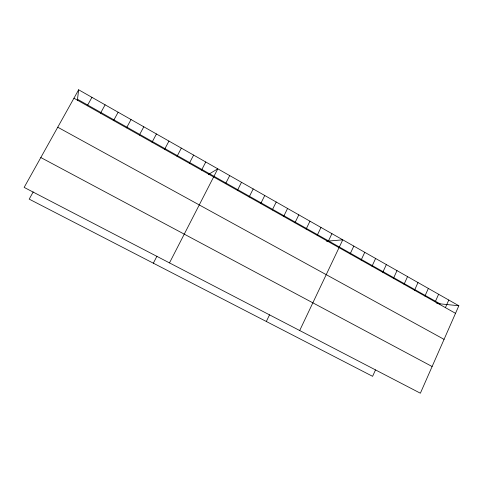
<?xml version="1.0" encoding="UTF-8"?>
<svg xmlns="http://www.w3.org/2000/svg" width="483" height="483" viewBox="0 0 483 483"><rect width="100%" height="100%" fill="white"/><g stroke="black" fill="none" stroke-linecap="round" stroke-linejoin="round"><path stroke-width="0.72" d="M77.346 100.512L78.644 89.784L458.85 305.757L420.373 393.216L24.15 187.404L78.644 89.784M445.411 307.635L448.779 300.04M435.213 301.887L438.612 294.262M424.919 296.085L428.355 288.436M414.529 290.229L418 282.555M375.514 369.881L372.598 376.323L29.197 199.129L33.2 191.926M404.048 284.318L407.549 276.62M393.464 278.353L397.002 270.625M382.784 272.327L386.358 264.581M372.001 266.248L375.611 258.477M361.115 260.114L364.768 252.313M350.127 253.919L353.816 246.095M299.689 330.529L342.761 239.816L326.514 241.24M328.162 241.536L331.93 233.663M317.192 235.348L320.996 227.451M266.326 321.491L269.544 314.838M306.119 229.105L309.959 221.184M294.938 222.802L298.82 214.85M283.654 216.444L287.572 208.463M272.261 210.02L276.222 202.015M260.754 203.536L264.762 195.506M249.143 196.986L253.189 188.931M237.419 190.374L241.506 182.296M225.573 183.697L229.709 175.595M169.491 262.897L217.797 168.827L208.469 174.417M153.34 263.187L156.945 256.213M201.544 170.155L205.764 161.992M189.354 163.278L193.617 155.091M177.038 156.335L181.348 148.124M164.6 149.325L168.959 141.084M152.042 142.244L156.444 133.978M139.352 135.089L143.807 126.794M126.534 127.862L131.038 119.543M113.583 120.563L118.136 112.219M100.506 113.191L105.107 104.817M87.29 105.741L91.945 97.337M436.735 303.505L458.85 305.757M40.826 157.536L432.116 366.525M57.749 127.216L444.064 339.368M77.497 99.299L440.091 303.849M73.941 98.212L455.517 313.334"/></g></svg>
